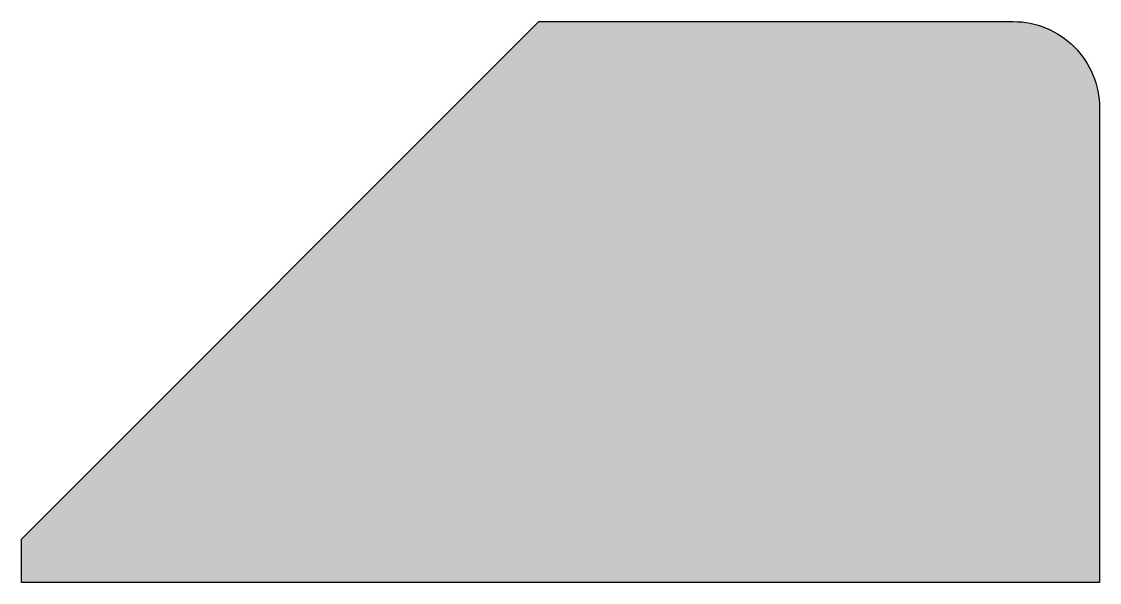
# Model space of a CAD drawing. Header units: metres. Extents: x -72.064 to -71.814, y 28.472 to 28.602.
import ezdxf

# ---------------------------------------------------------------- set-up
doc = ezdxf.new("R2010")
doc.units = ezdxf.units.M

msp = doc.modelspace()

# ---------------------------------------------------------------- hatches: boundary and pattern name
msp.add_hatch(color=253).paths.add_polyline_path([(-71.81378, 28.58214), (-71.81378, 28.47214), (-72.06378, 28.47214), (-72.06378, 28.48214), (-71.94378, 28.60214), (-71.83378, 28.60214, -0.414214)])

# ---------------------------------------------------------------- linework, layer by layer
at = {"flags": 128}
msp.add_lwpolyline([(-71.81378, 28.58214), (-71.81378, 28.47214), (-72.06378, 28.47214), (-72.06378, 28.48214), (-71.94378, 28.60214), (-71.83378, 28.60214, -0.414214), (-71.81378, 28.58214)], format="xyb", close=True, dxfattribs=at)

doc.saveas('drawing.dxf')
